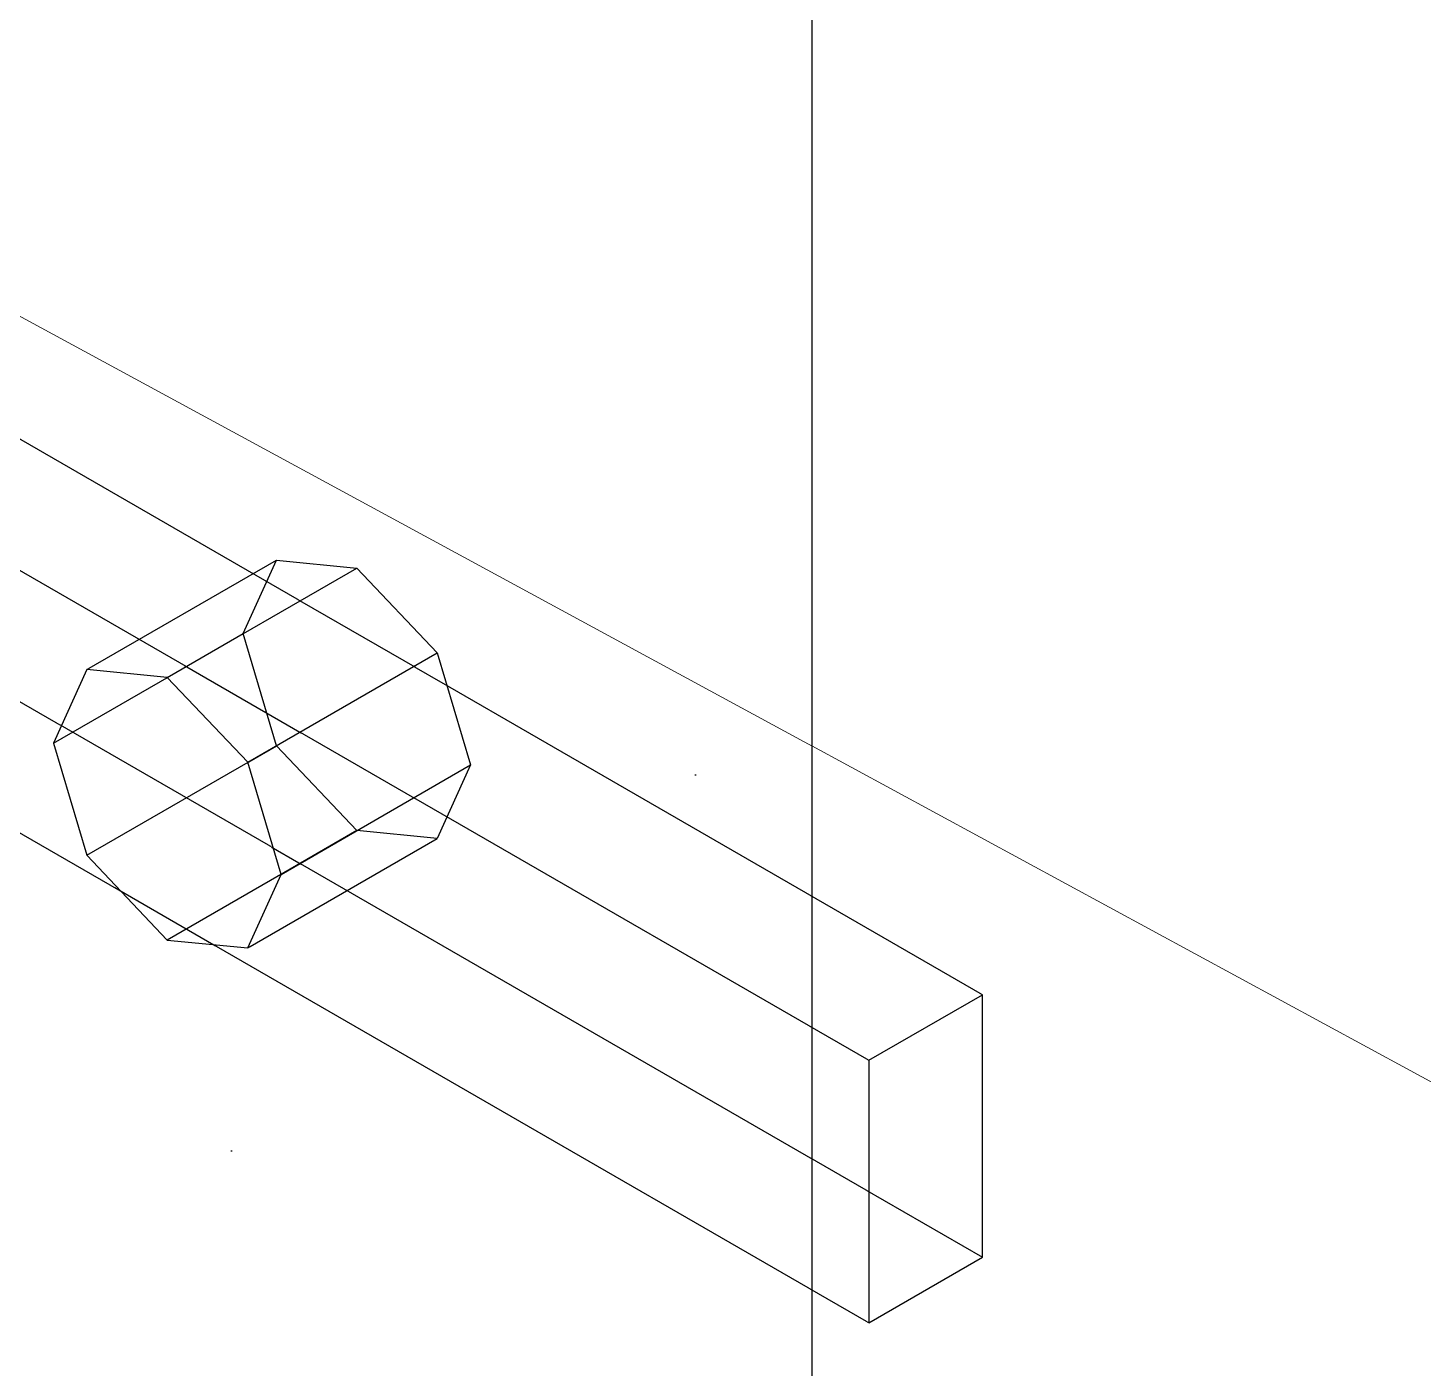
# Model space of a CAD drawing. Header units: millimetres. Extents: x 0 to 323, y 0 to 420.
# Drawn here: x 60.907 to 62.641, y 164.966 to 166.633 of the extents above; entities that cross this region are included whole.
import ezdxf

# ---------------------------------------------------------------- set-up
doc = ezdxf.new("R2010")
doc.units = ezdxf.units.MM
for name, color, linetype in [('2-AXO-ARISTAS', 7, 'Continuous'), ('2-AXO-RAYADOS', 8, 'Continuous'), ('3-TEXTOS', 7, 'Continuous')]:
    doc.layers.add(name, color=color, linetype=linetype)

msp = doc.modelspace()

# ---------------------------------------------------------------- wipeouts: each hides what was drawn before it
msp.add_wipeout([(74.139, 171.0217), (74.1392, 171.0218), (74.1393, 171.0219), (74.1395, 171.0221), (74.1396, 171.0223), (74.1397, 171.0224), (74.1398, 171.0226), (74.1398, 171.0228), (74.1399, 171.023), (74.1399, 171.0232), (74.1399, 171.0234), (74.1399, 171.0236), (74.1398, 171.0238), (74.1398, 171.024), (74.1397, 171.0242), (74.1396, 171.0244), (74.1395, 171.0245), (74.1393, 171.0247), (74.1392, 171.0248), (74.139, 171.0249), (74.1389, 171.025), (48.4473, 185.8581), (48.4473, 185.8581), (48.4472, 185.8581), (48.4472, 185.8581), (48.4472, 185.8582), (48.4471, 185.8582), (48.447, 185.8582), (48.447, 185.8582), (48.447, 185.8582), (48.4469, 185.8582), (48.4468, 185.8583), (48.4468, 185.8583), (48.4468, 185.8583), (48.4467, 185.8583), (48.4466, 185.8583), (48.4466, 185.8583), (48.4466, 185.8583), (48.4465, 185.8583), (48.4464, 185.8583), (48.4464, 185.8583), (48.4464, 185.8583), (48.4463, 185.8583), (48.4462, 185.8583), (48.4462, 185.8583), (48.4462, 185.8583), (48.4461, 185.8583), (48.4461, 185.8583), (48.446, 185.8583), (48.446, 185.8583), (48.4459, 185.8583), (48.4459, 185.8583), (48.4458, 185.8583), (48.4458, 185.8583), (48.4458, 185.8582), (48.4457, 185.8582), (48.4457, 185.8582), (48.4456, 185.8582), (48.4456, 185.8582), (48.4455, 185.8581), (48.4455, 185.8581), (48.4454, 185.8581), (48.4454, 185.8581), (48.4453, 185.8581), (36.1888, 178.7818), (36.1886, 178.7816), (36.1885, 178.7815), (36.1883, 178.7814), (36.1882, 178.7812), (36.1881, 178.7811), (36.188, 178.7809), (36.1879, 178.7807), (36.1879, 178.7805), (36.1878, 178.7803), (36.1878, 178.7801), (36.1878, 178.7799), (36.1878, 178.7797), (36.1879, 178.7795), (36.1879, 178.7793), (36.188, 178.7792), (36.1881, 178.779), (36.1882, 178.7788), (36.1883, 178.7787), (36.1885, 178.7785), (36.1886, 178.7784), (36.1888, 178.7783), (61.8804, 163.9453), (61.8804, 163.9452), (61.8805, 163.9452), (61.8805, 163.9452), (61.8805, 163.9452), (61.8806, 163.9452), (61.8807, 163.9451), (61.8807, 163.9451), (61.8807, 163.9451), (61.8808, 163.9451), (61.8809, 163.9451), (61.8809, 163.9451), (61.8809, 163.9451), (61.881, 163.945), (61.8811, 163.945), (61.8811, 163.945), (61.8811, 163.945), (61.8812, 163.945), (61.8812, 163.945), (61.8813, 163.945), (61.8813, 163.945), (61.8814, 163.945), (61.8814, 163.945), (61.8815, 163.945), (61.8815, 163.945), (61.8816, 163.945), (61.8816, 163.945), (61.8817, 163.945), (61.8817, 163.945), (61.8818, 163.945), (61.8818, 163.9451), (61.8818, 163.9451), (61.8819, 163.9451), (61.8819, 163.9451), (61.882, 163.9451), (61.882, 163.9451), (61.8821, 163.9451), (61.8821, 163.9452), (61.8822, 163.9452), (61.8822, 163.9452), (61.8822, 163.9452), (61.8823, 163.9452), (61.8824, 163.9453), (74.1389, 171.0216)])

# ---------------------------------------------------------------- next in the draw order: wipeouts: each hides what was drawn before it
msp.add_wipeout([(61.8834, 166.6688), (61.8834, 166.6688), (61.8833, 166.6689), (61.8833, 166.6689), (61.8833, 166.669), (61.8833, 166.669), (61.8833, 166.6691), (61.8833, 166.6691), (61.8833, 166.6692), (61.8833, 166.6692), (61.8833, 166.6693), (61.8832, 166.6693), (61.8832, 166.6694), (61.8832, 166.6694), (61.8832, 166.6695), (61.8832, 166.6695), (61.8832, 166.6695), (61.8831, 166.6696), (61.8831, 166.6696), (61.8831, 166.6697), (61.8831, 166.6697), (61.883, 166.6698), (61.883, 166.6698), (61.883, 166.6698), (61.8829, 166.6699), (61.8829, 166.6699), (61.8829, 166.67), (61.8828, 166.67), (61.8828, 166.67), (61.8828, 166.6701), (61.8827, 166.6701), (61.8827, 166.6701), (61.8827, 166.6702), (61.8826, 166.6702), (61.8826, 166.6703), (61.8825, 166.6703), (61.8825, 166.6703), (61.8825, 166.6703), (61.8824, 166.6704), (61.8824, 166.6704), (61.8824, 166.6704), (35.248, 182.0477), (35.2478, 182.0478), (35.2476, 182.0479), (35.2474, 182.048), (35.2473, 182.048), (35.2471, 182.048), (35.2469, 182.048), (35.2467, 182.048), (35.2465, 182.0479), (35.2463, 182.0479), (35.2461, 182.0478), (35.2459, 182.0477), (35.2458, 182.0476), (35.2456, 182.0474), (35.2455, 182.0473), (35.2454, 182.0471), (35.2452, 182.047), (35.2452, 182.0468), (35.2451, 182.0466), (35.245, 182.0464), (35.245, 182.0462), (35.245, 182.046), (35.245, 179.3244), (35.245, 179.3243), (35.245, 179.3242), (35.245, 179.3242), (35.245, 179.3242), (35.245, 179.3241), (35.245, 179.324), (35.245, 179.324), (35.245, 179.3239), (35.2451, 179.3239), (35.2451, 179.3238), (35.2451, 179.3238), (35.2451, 179.3238), (35.2451, 179.3237), (35.2451, 179.3237), (35.2452, 179.3236), (35.2452, 179.3236), (35.2452, 179.3235), (35.2452, 179.3235), (35.2452, 179.3234), (35.2453, 179.3234), (35.2453, 179.3233), (35.2453, 179.3233), (35.2453, 179.3233), (35.2454, 179.3232), (35.2454, 179.3232), (35.2454, 179.3231), (35.2455, 179.3231), (35.2455, 179.323), (35.2455, 179.323), (35.2455, 179.323), (35.2456, 179.3229), (35.2456, 179.3229), (35.2457, 179.3229), (35.2457, 179.3229), (35.2457, 179.3228), (35.2458, 179.3228), (35.2458, 179.3227), (35.2458, 179.3227), (35.2459, 179.3227), (35.246, 179.3226), (35.246, 179.3226), (35.246, 179.3226), (61.8804, 163.9453), (61.8805, 163.9452), (61.8807, 163.9451), (61.8809, 163.9451), (61.8811, 163.945), (61.8813, 163.945), (61.8815, 163.945), (61.8817, 163.945), (61.8819, 163.9451), (61.8821, 163.9451), (61.8823, 163.9452), (61.8824, 163.9453), (61.8826, 163.9454), (61.8828, 163.9456), (61.8829, 163.9457), (61.883, 163.9459), (61.8831, 163.946), (61.8832, 163.9462), (61.8833, 163.9464), (61.8833, 163.9466), (61.8833, 163.9468), (61.8834, 163.947), (61.8834, 166.6687), (61.8834, 166.6687)])

# ---------------------------------------------------------------- next in the draw order: hatches: boundary and pattern name
at = {"layer": '2-AXO-RAYADOS'}
h = msp.add_hatch(dxfattribs=at)
h.set_pattern_fill('AR-CONC', color=8, scale=0.04)
h.paths.add_polyline_path([(61.8834, 166.6688), (61.8834, 166.6688), (61.8833, 166.6689), (61.8833, 166.6689), (61.8833, 166.669), (61.8833, 166.669), (61.8833, 166.6691), (61.8833, 166.6691), (61.8833, 166.6692), (61.8833, 166.6692), (61.8833, 166.6693), (61.8832, 166.6693), (61.8832, 166.6694), (61.8832, 166.6694), (61.8832, 166.6695), (61.8832, 166.6695), (61.8832, 166.6695), (61.8831, 166.6696), (61.8831, 166.6696), (61.8831, 166.6697), (61.8831, 166.6697), (61.883, 166.6698), (61.883, 166.6698), (61.883, 166.6698), (61.8829, 166.6699), (61.8829, 166.6699), (61.8829, 166.67), (61.8828, 166.67), (61.8828, 166.67), (61.8828, 166.6701), (61.8827, 166.6701), (61.8827, 166.6701), (61.8827, 166.6702), (61.8826, 166.6702), (61.8826, 166.6703), (61.8825, 166.6703), (61.8825, 166.6703), (61.8825, 166.6703), (61.8824, 166.6704), (61.8824, 166.6704), (61.8824, 166.6704), (35.248, 182.0477), (35.2478, 182.0478), (35.2476, 182.0479), (35.2474, 182.048), (35.2473, 182.048), (35.2471, 182.048), (35.2469, 182.048), (35.2467, 182.048), (35.2465, 182.0479), (35.2463, 182.0479), (35.2461, 182.0478), (35.2459, 182.0477), (35.2458, 182.0476), (35.2456, 182.0474), (35.2455, 182.0473), (35.2454, 182.0471), (35.2452, 182.047), (35.2452, 182.0468), (35.2451, 182.0466), (35.245, 182.0464), (35.245, 182.0462), (35.245, 182.046), (35.245, 179.3244), (35.245, 179.3243), (35.245, 179.3242), (35.245, 179.3242), (35.245, 179.3242), (35.245, 179.3241), (35.245, 179.324), (35.245, 179.324), (35.245, 179.3239), (35.2451, 179.3239), (35.2451, 179.3238), (35.2451, 179.3238), (35.2451, 179.3238), (35.2451, 179.3237), (35.2451, 179.3237), (35.2452, 179.3236), (35.2452, 179.3236), (35.2452, 179.3235), (35.2452, 179.3235), (35.2452, 179.3234), (35.2453, 179.3234), (35.2453, 179.3233), (35.2453, 179.3233), (35.2453, 179.3233), (35.2454, 179.3232), (35.2454, 179.3232), (35.2454, 179.3231), (35.2455, 179.3231), (35.2455, 179.323), (35.2455, 179.323), (35.2455, 179.323), (35.2456, 179.3229), (35.2456, 179.3229), (35.2457, 179.3229), (35.2457, 179.3229), (35.2457, 179.3228), (35.2458, 179.3228), (35.2458, 179.3227), (35.2458, 179.3227), (35.2459, 179.3227), (35.246, 179.3226), (35.246, 179.3226), (35.246, 179.3226), (61.8804, 163.9453), (61.8805, 163.9452), (61.8807, 163.9451), (61.8809, 163.9451), (61.8811, 163.945), (61.8813, 163.945), (61.8815, 163.945), (61.8817, 163.945), (61.8819, 163.9451), (61.8821, 163.9451), (61.8823, 163.9452), (61.8824, 163.9453), (61.8826, 163.9454), (61.8828, 163.9456), (61.8829, 163.9457), (61.883, 163.9459), (61.8831, 163.946), (61.8832, 163.9462), (61.8833, 163.9464), (61.8833, 163.9466), (61.8833, 163.9468), (61.8834, 163.947), (61.8834, 166.6687), (61.8834, 166.6687)])

# ---------------------------------------------------------------- next in the draw order: wipeouts: each hides what was drawn before it
msp.add_wipeout([(61.9541, 165.3488), (61.9541, 165.3488), (61.9541, 165.3488), (61.9541, 165.3489), (61.954, 165.349), (61.954, 165.349), (61.954, 165.349), (61.954, 165.3491), (61.954, 165.3492), (61.954, 165.3492), (61.954, 165.3492), (61.954, 165.3493), (61.9539, 165.3494), (61.9539, 165.3494), (61.9539, 165.3494), (61.9539, 165.3495), (61.9539, 165.3495), (61.9539, 165.3496), (61.9538, 165.3496), (61.9538, 165.3497), (61.9538, 165.3497), (61.9538, 165.3497), (61.9537, 165.3497), (61.9537, 165.3498), (61.9537, 165.3499), (61.9536, 165.3499), (61.9536, 165.3499), (61.9536, 165.35), (61.9535, 165.35), (61.9535, 165.35), (61.9535, 165.35), (61.9534, 165.3501), (61.9534, 165.3502), (61.9534, 165.3502), (61.9534, 165.3502), (61.9533, 165.3502), (61.9532, 165.3503), (61.9532, 165.3503), (61.9532, 165.3503), (61.9531, 165.3503), (61.9531, 165.3504), (36.4501, 180.0745), (36.4499, 180.0746), (36.4497, 180.0747), (36.4495, 180.0748), (36.4493, 180.0748), (36.4491, 180.0748), (36.4489, 180.0748), (36.4487, 180.0748), (36.4485, 180.0747), (36.4484, 180.0747), (36.4482, 180.0746), (36.448, 180.0745), (36.4478, 180.0744), (36.4477, 180.0742), (36.4476, 180.0741), (36.4474, 180.0739), (36.4473, 180.0738), (36.4472, 180.0736), (36.4472, 180.0734), (36.4471, 180.0732), (36.4471, 180.073), (36.4471, 180.0728), (36.4471, 179.7462), (36.4471, 179.7461), (36.4471, 179.7461), (36.4471, 179.746), (36.4471, 179.746), (36.4471, 179.7459), (36.4471, 179.7459), (36.4471, 179.7459), (36.4471, 179.7458), (36.4471, 179.7458), (36.4472, 179.7457), (36.4472, 179.7457), (36.4472, 179.7456), (36.4472, 179.7456), (36.4472, 179.7455), (36.4472, 179.7455), (36.4472, 179.7455), (36.4473, 179.7454), (36.4473, 179.7453), (36.4473, 179.7453), (36.4473, 179.7453), (36.4474, 179.7452), (36.4474, 179.7452), (36.4474, 179.7451), (36.4474, 179.7451), (36.4475, 179.7451), (36.4475, 179.745), (36.4475, 179.745), (36.4475, 179.745), (36.4476, 179.7449), (36.4476, 179.7448), (36.4476, 179.7448), (36.4476, 179.7448), (36.4477, 179.7448), (36.4478, 179.7447), (36.4478, 179.7447), (36.4478, 179.7447), (36.4479, 179.7446), (36.4479, 179.7446), (36.4479, 179.7446), (36.4479, 179.7446), (36.448, 179.7445), (36.4481, 179.7445), (61.9511, 165.0203), (61.9512, 165.0202), (61.9514, 165.0202), (61.9516, 165.0201), (61.9518, 165.0201), (61.952, 165.0201), (61.9522, 165.0201), (61.9524, 165.0201), (61.9526, 165.0201), (61.9528, 165.0202), (61.953, 165.0203), (61.9532, 165.0204), (61.9533, 165.0205), (61.9535, 165.0206), (61.9536, 165.0208), (61.9537, 165.0209), (61.9538, 165.0211), (61.9539, 165.0213), (61.954, 165.0215), (61.954, 165.0217), (61.9541, 165.0219), (61.9541, 165.0221), (61.9541, 165.3487), (61.9541, 165.3487)])

# ---------------------------------------------------------------- next in the draw order: wipeouts: each hides what was drawn before it
msp.add_wipeout([(62.0947, 165.4287), (62.0948, 165.4288), (62.095, 165.4289), (62.0951, 165.4291), (62.0952, 165.4293), (62.0953, 165.4294), (62.0954, 165.4296), (62.0954, 165.4298), (62.0955, 165.43), (62.0955, 165.4302), (62.0955, 165.4304), (62.0955, 165.4306), (62.0954, 165.4308), (62.0954, 165.431), (62.0953, 165.4312), (62.0952, 165.4313), (62.0951, 165.4315), (62.095, 165.4317), (62.0948, 165.4318), (62.0947, 165.4319), (62.0945, 165.432), (36.5915, 180.1562), (36.5914, 180.1562), (36.5913, 180.1563), (36.5913, 180.1563), (36.5913, 180.1563), (36.5913, 180.1563), (36.5912, 180.1563), (36.5912, 180.1564), (36.5911, 180.1564), (36.5911, 180.1564), (36.591, 180.1564), (36.591, 180.1564), (36.591, 180.1564), (36.5909, 180.1564), (36.5908, 180.1564), (36.5908, 180.1564), (36.5908, 180.1564), (36.5907, 180.1565), (36.5906, 180.1565), (36.5906, 180.1565), (36.5906, 180.1565), (36.5905, 180.1565), (36.5904, 180.1565), (36.5904, 180.1565), (36.5904, 180.1565), (36.5903, 180.1564), (36.5902, 180.1564), (36.5902, 180.1564), (36.5902, 180.1564), (36.5901, 180.1564), (36.59, 180.1564), (36.59, 180.1564), (36.59, 180.1564), (36.5899, 180.1564), (36.5899, 180.1564), (36.5898, 180.1563), (36.5898, 180.1563), (36.5897, 180.1563), (36.5897, 180.1563), (36.5897, 180.1563), (36.5896, 180.1563), (36.5896, 180.1562), (36.5895, 180.1562), (36.4481, 180.0745), (36.4479, 180.0744), (36.4478, 180.0743), (36.4476, 180.0742), (36.4475, 180.074), (36.4474, 180.0739), (36.4473, 180.0737), (36.4472, 180.0735), (36.4471, 180.0733), (36.4471, 180.0731), (36.4471, 180.0729), (36.4471, 180.0727), (36.4471, 180.0725), (36.4471, 180.0723), (36.4472, 180.0721), (36.4473, 180.0719), (36.4474, 180.0718), (36.4475, 180.0716), (36.4476, 180.0715), (36.4478, 180.0713), (36.4479, 180.0712), (36.4481, 180.0711), (61.9511, 165.3469), (61.9511, 165.3469), (61.9512, 165.3468), (61.9512, 165.3468), (61.9512, 165.3468), (61.9513, 165.3468), (61.9514, 165.3468), (61.9514, 165.3468), (61.9514, 165.3468), (61.9515, 165.3467), (61.9516, 165.3467), (61.9516, 165.3467), (61.9516, 165.3467), (61.9517, 165.3467), (61.9518, 165.3467), (61.9518, 165.3467), (61.9518, 165.3467), (61.9519, 165.3467), (61.952, 165.3467), (61.952, 165.3467), (61.952, 165.3467), (61.9521, 165.3467), (61.9522, 165.3467), (61.9522, 165.3467), (61.9522, 165.3467), (61.9523, 165.3467), (61.9524, 165.3467), (61.9524, 165.3467), (61.9524, 165.3467), (61.9525, 165.3467), (61.9525, 165.3467), (61.9526, 165.3467), (61.9526, 165.3467), (61.9527, 165.3467), (61.9527, 165.3468), (61.9527, 165.3468), (61.9528, 165.3468), (61.9528, 165.3468), (61.9529, 165.3468), (61.9529, 165.3469), (61.953, 165.3469), (61.953, 165.3469), (61.9531, 165.3469), (62.0945, 165.4286)])

# ---------------------------------------------------------------- next in the draw order: wipeouts: each hides what was drawn before it
for points in [[(74.139, 168.3), (74.1392, 168.3001), (74.1393, 168.3003), (74.1394, 168.3004), (74.1396, 168.3006), (74.1397, 168.3007), (74.1397, 168.3009), (74.1398, 168.3011), (74.1398, 168.3013), (74.1399, 168.3015), (74.1399, 168.3017), (74.1399, 171.0233), (74.1399, 171.0233), (74.1399, 171.0233), (74.1399, 171.0234), (74.1399, 171.0235), (74.1399, 171.0235), (74.1399, 171.0235), (74.1399, 171.0236), (74.1398, 171.0237), (74.1398, 171.0237), (74.1398, 171.0237), (74.1398, 171.0238), (74.1398, 171.0239), (74.1398, 171.0239), (74.1398, 171.0239), (74.1398, 171.024), (74.1397, 171.0241), (74.1397, 171.0241), (74.1397, 171.0241), (74.1397, 171.0242), (74.1396, 171.0242), (74.1396, 171.0243), (74.1396, 171.0243), (74.1396, 171.0243), (74.1395, 171.0244), (74.1395, 171.0244), (74.1395, 171.0244), (74.1395, 171.0245), (74.1394, 171.0246), (74.1394, 171.0246), (74.1394, 171.0246), (74.1394, 171.0247), (74.1393, 171.0247), (74.1393, 171.0247), (74.1393, 171.0247), (74.1392, 171.0248), (74.1392, 171.0248), (74.1391, 171.0249), (74.1391, 171.0249), (74.1391, 171.0249), (74.139, 171.025), (74.139, 171.025), (74.139, 171.025), (74.1389, 171.025), (74.1388, 171.0251), (74.1388, 171.0251), (74.1388, 171.0251), (74.1387, 171.0251), (74.1387, 171.0252), (74.1386, 171.0252), (74.1386, 171.0252), (74.1385, 171.0252), (74.1385, 171.0252), (74.1384, 171.0252), (74.1384, 171.0252), (74.1384, 171.0252), (74.1383, 171.0253), (74.1383, 171.0253), (74.1382, 171.0253), (74.1382, 171.0253), (74.1381, 171.0253), (74.1381, 171.0253), (74.138, 171.0253), (74.138, 171.0253), (74.1379, 171.0253), (74.1379, 171.0253), (74.1378, 171.0253), (74.1378, 171.0253), (74.1377, 171.0253), (74.1377, 171.0253), (74.1376, 171.0253), (74.1376, 171.0253), (74.1375, 171.0253), (74.1375, 171.0253), (74.1374, 171.0253), (74.1374, 171.0252), (74.1373, 171.0252), (74.1373, 171.0252), (74.1372, 171.0252), (74.1372, 171.0252), (74.1371, 171.0252), (74.1371, 171.0251), (74.1371, 171.0251), (74.137, 171.0251), (74.137, 171.0251), (74.1369, 171.0251), (74.1369, 171.025), (61.8804, 163.9487), (61.8802, 163.9486), (61.88, 163.9485), (61.8799, 163.9484), (61.8798, 163.9482), (61.8797, 163.9481), (61.8796, 163.9479), (61.8795, 163.9477), (61.8794, 163.9476), (61.8794, 163.9474), (61.8794, 163.9472), (61.8794, 163.947), (61.8794, 161.2253), (61.8794, 161.2253), (61.8794, 161.2253), (61.8794, 161.2253), (61.8794, 161.2252), (61.8794, 161.2252), (61.8794, 161.2251), (61.8794, 161.2251), (61.8794, 161.225), (61.8794, 161.225), (61.8794, 161.225), (61.8794, 161.2249), (61.8794, 161.2248), (61.8794, 161.2248), (61.8794, 161.2248), (61.8795, 161.2247), (61.8795, 161.2246), (61.8795, 161.2246), (61.8795, 161.2246), (61.8796, 161.2245), (61.8796, 161.2244), (61.8796, 161.2244), (61.8796, 161.2244), (61.8796, 161.2243), (61.8797, 161.2242), (61.8797, 161.2242), (61.8797, 161.2242), (61.8798, 161.2242), (61.8798, 161.2241), (61.8798, 161.2241), (61.8798, 161.2241), (61.8799, 161.224), (61.8799, 161.2239), (61.88, 161.2239), (61.88, 161.2239), (61.88, 161.2239), (61.8801, 161.2238), (61.8801, 161.2238), (61.8801, 161.2238), (61.8802, 161.2237), (61.8802, 161.2237), (61.8803, 161.2237), (61.8803, 161.2237), (61.8803, 161.2236), (61.8804, 161.2236), (61.8804, 161.2236), (61.8804, 161.2236), (61.8805, 161.2235), (61.8806, 161.2235), (61.8806, 161.2235), (61.8806, 161.2235), (61.8807, 161.2235), (61.8808, 161.2234), (61.8808, 161.2234), (61.8808, 161.2234), (61.8809, 161.2234), (61.881, 161.2234), (61.881, 161.2234), (61.881, 161.2234), (61.8811, 161.2234), (61.8811, 161.2234), (61.8812, 161.2234), (61.8812, 161.2234), (61.8813, 161.2234), (61.8813, 161.2233), (61.8814, 161.2233), (61.8814, 161.2233), (61.8815, 161.2234), (61.8815, 161.2234), (61.8816, 161.2234), (61.8816, 161.2234), (61.8817, 161.2234), (61.8817, 161.2234), (61.8818, 161.2234), (61.8818, 161.2234), (61.8819, 161.2234), (61.8819, 161.2234), (61.882, 161.2234), (61.882, 161.2235), (61.882, 161.2235), (61.8821, 161.2235), (61.8821, 161.2235), (61.8822, 161.2235), (61.8822, 161.2236), (61.8823, 161.2236), (61.8823, 161.2236), (61.8824, 161.2236), (74.1389, 168.2999)], [(61.0813, 165.8264), (61.0813, 165.8265), (61.0813, 165.8265), (61.0812, 165.8265), (61.0812, 165.8265), (61.0811, 165.8266), (61.0811, 165.8266), (61.0811, 165.8266), (61.081, 165.8266), (61.081, 165.8267), (61.0809, 165.8267), (61.0809, 165.8267), (61.0808, 165.8267), (61.0808, 165.8268), (61.0808, 165.8268), (61.0807, 165.8268), (61.0807, 165.8268), (61.0806, 165.8268), (61.0806, 165.8269), (61.0806, 165.8269), (61.0805, 165.8269), (61.0804, 165.8269), (61.0804, 165.8269), (61.0804, 165.8269), (61.0803, 165.8269), (61.0802, 165.8269), (61.0802, 165.8269), (61.0802, 165.8269), (60.9802, 165.8368), (60.9801, 165.8368), (60.9801, 165.8368), (60.98, 165.8368), (60.98, 165.8368), (60.9799, 165.8368), (60.9799, 165.8368), (60.9798, 165.8368), (60.9798, 165.8368), (60.9797, 165.8368), (60.9797, 165.8368), (60.9796, 165.8368), (60.9796, 165.8368), (60.9795, 165.8368), (60.9795, 165.8368), (60.9794, 165.8368), (60.9794, 165.8368), (60.9793, 165.8367), (60.9793, 165.8367), (60.9792, 165.8367), (60.9792, 165.8367), (60.9791, 165.8367), (60.9791, 165.8366), (60.9791, 165.8366), (60.979, 165.8366), (60.979, 165.8366), (60.9789, 165.8365), (60.9789, 165.8365), (60.9788, 165.8365), (60.9788, 165.8365), (60.9788, 165.8364), (60.9787, 165.8364), (60.9787, 165.8364), (60.9786, 165.8363), (60.9786, 165.8363), (60.9786, 165.8363), (60.9785, 165.8362), (60.9785, 165.8362), (60.9785, 165.8362), (60.9784, 165.8361), (60.9784, 165.8361), (60.9784, 165.836), (60.9783, 165.836), (60.9783, 165.836), (60.9783, 165.8359), (60.9783, 165.8359), (60.9782, 165.8358), (60.9782, 165.8358), (60.9782, 165.8358), (60.9782, 165.8357), (60.9781, 165.8357), (60.9367, 165.7441), (60.9367, 165.7441), (60.9367, 165.7441), (60.9367, 165.744), (60.9367, 165.7439), (60.9367, 165.7439), (60.9366, 165.7439), (60.9366, 165.7438), (60.9366, 165.7437), (60.9366, 165.7437), (60.9366, 165.7437), (60.9366, 165.7436), (60.9366, 165.7436), (60.9366, 165.7435), (60.9366, 165.7435), (60.9366, 165.7434), (60.9366, 165.7434), (60.9366, 165.7433), (60.9366, 165.7433), (60.9366, 165.7432), (60.9366, 165.7432), (60.9366, 165.7431), (60.9366, 165.7431), (60.9366, 165.743), (60.9366, 165.743), (60.9366, 165.7429), (60.9366, 165.7429), (60.9366, 165.7429), (60.9366, 165.7428), (60.9366, 165.7428), (60.9366, 165.7427), (60.9781, 165.6034), (60.9781, 165.6033), (60.9781, 165.6032), (60.9781, 165.6032), (60.9781, 165.6032), (60.9781, 165.6031), (60.9782, 165.603), (60.9782, 165.603), (60.9782, 165.603), (60.9782, 165.6029), (60.9783, 165.6029), (60.9783, 165.6028), (60.9783, 165.6028), (60.9783, 165.6028), (60.9784, 165.6027), (60.9784, 165.6027), (60.9784, 165.6027), (60.9785, 165.6026), (60.9785, 165.6025), (61.0785, 165.497), (61.0785, 165.497), (61.0786, 165.4969), (61.0786, 165.4969), (61.0787, 165.4968), (61.0787, 165.4968), (61.0787, 165.4968), (61.0788, 165.4968), (61.0788, 165.4967), (61.0788, 165.4967), (61.0789, 165.4967), (61.0789, 165.4966), (61.079, 165.4966), (61.079, 165.4966), (61.079, 165.4966), (61.0791, 165.4966), (61.0792, 165.4965), (61.0792, 165.4965), (61.0792, 165.4965), (61.0793, 165.4965), (61.0793, 165.4964), (61.0794, 165.4964), (61.0794, 165.4964), (61.0795, 165.4964), (61.0795, 165.4964), (61.0796, 165.4964), (61.0796, 165.4964), (61.0797, 165.4964), (61.0797, 165.4964), (61.0798, 165.4964), (61.0798, 165.4964), (61.1798, 165.4865), (61.1798, 165.4865), (61.1799, 165.4865), (61.1799, 165.4865), (61.18, 165.4865), (61.18, 165.4865), (61.1801, 165.4865), (61.1801, 165.4865), (61.1802, 165.4865), (61.1802, 165.4865), (61.1803, 165.4865), (61.1803, 165.4865), (61.1804, 165.4865), (61.1804, 165.4865), (61.1805, 165.4865), (61.1805, 165.4865), (61.1806, 165.4865), (61.1806, 165.4866), (61.1807, 165.4866), (61.1807, 165.4866), (61.1808, 165.4866), (61.1808, 165.4866), (61.1808, 165.4867), (61.1809, 165.4867), (61.1809, 165.4867), (61.181, 165.4867), (61.181, 165.4867), (61.1811, 165.4868), (61.1811, 165.4868), (61.1811, 165.4868), (61.1812, 165.4869), (61.1812, 165.4869), (61.1813, 165.4869), (61.1813, 165.487), (61.1813, 165.487), (61.1814, 165.487), (61.1814, 165.4871), (61.1814, 165.4871), (61.1815, 165.4871), (61.1815, 165.4872), (61.1815, 165.4872), (61.1816, 165.4872), (61.1816, 165.4873), (61.1816, 165.4873), (61.1817, 165.4874), (61.1817, 165.4874), (61.1817, 165.4875), (61.1817, 165.4875), (61.1818, 165.4875), (61.1818, 165.4876), (61.1818, 165.4876), (61.2232, 165.5792), (61.2232, 165.5792), (61.2232, 165.5792), (61.2233, 165.5793), (61.2233, 165.5794), (61.2233, 165.5794), (61.2233, 165.5794), (61.2233, 165.5795), (61.2233, 165.5795), (61.2233, 165.5796), (61.2233, 165.5796), (61.2234, 165.5797), (61.2234, 165.5797), (61.2234, 165.5798), (61.2234, 165.5798), (61.2234, 165.5799), (61.2234, 165.5799), (61.2234, 165.58), (61.2234, 165.58), (61.2234, 165.5801), (61.2234, 165.5801), (61.2234, 165.5802), (61.2234, 165.5802), (61.2234, 165.5802), (61.2234, 165.5803), (61.2234, 165.5803), (61.2234, 165.5804), (61.2233, 165.5804), (61.2233, 165.5805), (61.2233, 165.5805), (61.2233, 165.5806), (61.1819, 165.7199), (61.1819, 165.72), (61.1818, 165.7201), (61.1818, 165.7201), (61.1818, 165.7201), (61.1818, 165.7202), (61.1818, 165.7203), (61.1818, 165.7203), (61.1817, 165.7203), (61.1817, 165.7204), (61.1817, 165.7204), (61.1817, 165.7205), (61.1816, 165.7205), (61.1816, 165.7205), (61.1816, 165.7206), (61.1815, 165.7206), (61.1815, 165.7206), (61.1815, 165.7207), (61.1814, 165.7207), (61.0814, 165.8263), (61.0814, 165.8263), (61.0814, 165.8264)]]:
    msp.add_wipeout(points)

# ---------------------------------------------------------------- next in the draw order: linework, layer by layer
at = {"layer": '2-AXO-ARISTAS', "lineweight": 25}
for p, q in [((60.98, 165.8348), (60.9385, 165.7433)), ((60.9385, 165.7433), (60.98, 165.6039)), ((60.98, 165.6039), (61.08, 165.4983)), ((61.08, 165.4983), (61.18, 165.4885))]:
    msp.add_line(p, q, dxfattribs=at)

# ---------------------------------------------------------------- next in the draw order: wipeouts: each hides what was drawn before it
for points in [[(74.139, 171.0217), (74.1392, 171.0218), (74.1393, 171.0219), (74.1394, 171.0221), (74.1396, 171.0222), (74.1397, 171.0224), (74.1397, 171.0226), (74.1398, 171.0227), (74.1398, 171.0229), (74.1399, 171.0231), (74.1399, 171.0233), (74.1399, 173.745), (74.1399, 173.745), (74.1399, 173.745), (74.1399, 173.745), (74.1399, 173.7452), (74.1399, 173.7452), (74.1399, 173.7452), (74.1399, 173.7452), (74.1398, 173.7454), (74.1398, 173.7454), (74.1398, 173.7454), (74.1398, 173.7454), (74.1398, 173.7455), (74.1398, 173.7455), (74.1398, 173.7456), (74.1398, 173.7456), (74.1397, 173.7457), (74.1397, 173.7457), (74.1397, 173.7457), (74.1397, 173.7458), (74.1396, 173.7459), (74.1396, 173.7459), (74.1396, 173.7459), (74.1396, 173.746), (74.1395, 173.7461), (74.1395, 173.7461), (74.1395, 173.7461), (74.1395, 173.7462), (74.1394, 173.7462), (74.1394, 173.7462), (74.1394, 173.7462), (74.1394, 173.7463), (74.1393, 173.7464), (74.1393, 173.7464), (74.1393, 173.7464), (74.1392, 173.7464), (74.1392, 173.7465), (74.1391, 173.7465), (74.1391, 173.7465), (74.1391, 173.7466), (74.139, 173.7466), (74.139, 173.7466), (74.139, 173.7466), (74.1389, 173.7467), (74.1388, 173.7467), (74.1388, 173.7467), (74.1388, 173.7467), (74.1387, 173.7468), (74.1387, 173.7468), (74.1386, 173.7468), (74.1386, 173.7468), (74.1385, 173.7468), (74.1385, 173.7469), (74.1384, 173.7469), (74.1384, 173.7469), (74.1384, 173.7469), (74.1383, 173.7469), (74.1383, 173.7469), (74.1382, 173.7469), (74.1382, 173.7469), (74.1381, 173.747), (74.1381, 173.747), (74.138, 173.747), (74.138, 173.747), (74.1379, 173.747), (74.1379, 173.747), (74.1378, 173.747), (74.1378, 173.747), (74.1377, 173.747), (74.1377, 173.747), (74.1376, 173.7469), (74.1376, 173.7469), (74.1375, 173.7469), (74.1375, 173.7469), (74.1374, 173.7469), (74.1374, 173.7469), (74.1373, 173.7469), (74.1373, 173.7469), (74.1372, 173.7469), (74.1372, 173.7468), (74.1371, 173.7468), (74.1371, 173.7468), (74.1371, 173.7468), (74.137, 173.7468), (74.137, 173.7467), (74.1369, 173.7467), (74.1369, 173.7467), (61.8804, 166.6704), (61.8802, 166.6703), (61.88, 166.6702), (61.8799, 166.67), (61.8798, 166.6699), (61.8797, 166.6697), (61.8796, 166.6696), (61.8795, 166.6694), (61.8794, 166.6692), (61.8794, 166.669), (61.8794, 166.6688), (61.8794, 166.6687), (61.8794, 163.947), (61.8794, 163.947), (61.8794, 163.947), (61.8794, 163.947), (61.8794, 163.9468), (61.8794, 163.9468), (61.8794, 163.9468), (61.8794, 163.9467), (61.8794, 163.9466), (61.8794, 163.9466), (61.8794, 163.9466), (61.8794, 163.9465), (61.8794, 163.9464), (61.8794, 163.9464), (61.8794, 163.9464), (61.8795, 163.9463), (61.8795, 163.9462), (61.8795, 163.9462), (61.8795, 163.9462), (61.8796, 163.9462), (61.8796, 163.9461), (61.8796, 163.9461), (61.8796, 163.946), (61.8796, 163.946), (61.8797, 163.9459), (61.8797, 163.9459), (61.8797, 163.9459), (61.8798, 163.9458), (61.8798, 163.9457), (61.8798, 163.9457), (61.8798, 163.9457), (61.8799, 163.9457), (61.8799, 163.9456), (61.88, 163.9456), (61.88, 163.9456), (61.88, 163.9455), (61.8801, 163.9455), (61.8801, 163.9455), (61.8801, 163.9454), (61.8802, 163.9454), (61.8802, 163.9453), (61.8803, 163.9453), (61.8803, 163.9453), (61.8803, 163.9453), (61.8804, 163.9452), (61.8804, 163.9452), (61.8804, 163.9452), (61.8805, 163.9452), (61.8806, 163.9452), (61.8806, 163.9452), (61.8806, 163.9451), (61.8807, 163.9451), (61.8808, 163.9451), (61.8808, 163.9451), (61.8808, 163.9451), (61.8809, 163.9451), (61.881, 163.945), (61.881, 163.945), (61.881, 163.945), (61.8811, 163.945), (61.8811, 163.945), (61.8812, 163.945), (61.8812, 163.945), (61.8813, 163.945), (61.8813, 163.945), (61.8814, 163.945), (61.8814, 163.945), (61.8815, 163.945), (61.8815, 163.945), (61.8816, 163.945), (61.8816, 163.945), (61.8817, 163.945), (61.8817, 163.945), (61.8818, 163.945), (61.8818, 163.9451), (61.8819, 163.9451), (61.8819, 163.9451), (61.882, 163.9451), (61.882, 163.9451), (61.882, 163.9451), (61.8821, 163.9451), (61.8821, 163.9452), (61.8822, 163.9452), (61.8822, 163.9452), (61.8823, 163.9452), (61.8823, 163.9453), (61.8824, 163.9453), (74.1389, 171.0216)], [(61.4582, 165.7144), (61.4582, 165.7144), (61.4583, 165.7145), (61.4583, 165.7145), (61.4583, 165.7145), (61.4584, 165.7145), (61.4584, 165.7146), (61.4585, 165.7146), (61.4585, 165.7147), (61.4585, 165.7147), (61.4585, 165.7147), (61.4586, 165.7148), (61.4586, 165.7148), (61.4587, 165.7148), (61.4587, 165.7149), (61.4587, 165.7149), (61.4587, 165.715), (61.4588, 165.715), (61.4588, 165.715), (61.4588, 165.7151), (61.4589, 165.7151), (61.4589, 165.7152), (61.4589, 165.7152), (61.4589, 165.7152), (61.4589, 165.7153), (61.4589, 165.7153), (61.459, 165.7154), (61.459, 165.7154), (61.459, 165.7155), (61.459, 165.7155), (61.459, 165.7155), (61.459, 165.7156), (61.4591, 165.7157), (61.4591, 165.7157), (61.4591, 165.7157), (61.4591, 165.7158), (61.4591, 165.7159), (61.4591, 165.7159), (61.4591, 165.7159), (61.4591, 165.716), (61.4591, 165.7161), (61.4591, 165.7161), (61.4591, 165.7161), (61.4591, 165.7162), (61.4591, 165.7163), (61.4591, 165.7163), (61.4591, 165.7163), (61.4591, 165.7164), (61.4591, 165.7165), (61.4591, 165.7165), (61.4591, 165.7165), (61.459, 165.7166), (61.459, 165.7166), (61.4176, 165.856), (61.4175, 165.8562), (61.4174, 165.8564), (61.4173, 165.8566), (61.4172, 165.8567), (61.4171, 165.8569), (61.4169, 165.857), (61.4168, 165.8571), (61.4166, 165.8572), (61.4164, 165.8573), (61.4162, 165.8574), (61.416, 165.8574), (61.4158, 165.8574), (61.4156, 165.8575), (61.4154, 165.8574), (61.4152, 165.8574), (61.415, 165.8573), (61.4149, 165.8573), (61.4147, 165.8572), (61.179, 165.7211), (61.1789, 165.7211), (61.1789, 165.721), (61.1788, 165.721), (61.1788, 165.721), (61.1788, 165.721), (61.1787, 165.7209), (61.1787, 165.7209), (61.1787, 165.7209), (61.1786, 165.7208), (61.1786, 165.7208), (61.1785, 165.7208), (61.1785, 165.7207), (61.1785, 165.7207), (61.1784, 165.7207), (61.1784, 165.7206), (61.1784, 165.7206), (61.1784, 165.7205), (61.1783, 165.7205), (61.1783, 165.7205), (61.1783, 165.7204), (61.1782, 165.7204), (61.1782, 165.7203), (61.1782, 165.7203), (61.1782, 165.7203), (61.1782, 165.7202), (61.1781, 165.7201), (61.1781, 165.7201), (61.1781, 165.7201), (61.1781, 165.72), (61.1781, 165.72), (61.1781, 165.7199), (61.178, 165.7199), (61.178, 165.7198), (61.178, 165.7198), (61.178, 165.7197), (61.178, 165.7197), (61.178, 165.7196), (61.178, 165.7196), (61.178, 165.7196), (61.178, 165.7195), (61.178, 165.7195), (61.178, 165.7194), (61.178, 165.7194), (61.178, 165.7193), (61.178, 165.7193), (61.178, 165.7192), (61.178, 165.7192), (61.178, 165.7191), (61.178, 165.7191), (61.178, 165.719), (61.178, 165.719), (61.178, 165.719), (61.178, 165.7189), (61.1781, 165.7188), (61.2195, 165.5794), (61.2195, 165.5792), (61.2196, 165.5791), (61.2197, 165.5789), (61.2199, 165.5787), (61.22, 165.5786), (61.2201, 165.5784), (61.2203, 165.5783), (61.2205, 165.5782), (61.2207, 165.5781), (61.2208, 165.5781), (61.221, 165.578), (61.2212, 165.578), (61.2214, 165.578), (61.2216, 165.578), (61.2218, 165.578), (61.222, 165.5781), (61.2222, 165.5782), (61.2224, 165.5783), (61.4581, 165.7143), (61.4581, 165.7144)]]:
    msp.add_wipeout(points)

# ---------------------------------------------------------------- next in the draw order: linework, layer by layer
for p, q in [((61.8814, 166.6687), (61.8814, 163.947)), ((61.3157, 165.6344), (61.08, 165.4983)), ((61.4157, 165.6245), (61.3157, 165.6344)), ((61.18, 165.4885), (61.4157, 165.6245)), ((61.18, 165.4885), (61.2214, 165.58))]:
    msp.add_line(p, q, dxfattribs=at)

# ---------------------------------------------------------------- next in the draw order: wipeouts: each hides what was drawn before it
for points in [[(61.4168, 165.8538), (61.4168, 165.8538), (61.4168, 165.8538), (61.4169, 165.8539), (61.4169, 165.8539), (61.417, 165.8539), (61.417, 165.8539), (61.417, 165.854), (61.4171, 165.854), (61.4171, 165.854), (61.4171, 165.8541), (61.4172, 165.8541), (61.4172, 165.8542), (61.4172, 165.8542), (61.4173, 165.8542), (61.4173, 165.8543), (61.4173, 165.8543), (61.4173, 165.8544), (61.4174, 165.8544), (61.4174, 165.8544), (61.4174, 165.8545), (61.4174, 165.8545), (61.4175, 165.8546), (61.4175, 165.8546), (61.4175, 165.8547), (61.4175, 165.8547), (61.4175, 165.8547), (61.4176, 165.8548), (61.4176, 165.8548), (61.4176, 165.8549), (61.4176, 165.8549), (61.4176, 165.855), (61.4176, 165.855), (61.4176, 165.8551), (61.4176, 165.8551), (61.4177, 165.8552), (61.4177, 165.8552), (61.4177, 165.8553), (61.4177, 165.8553), (61.4177, 165.8554), (61.4177, 165.8554), (61.4177, 165.8554), (61.4177, 165.8555), (61.4177, 165.8555), (61.4177, 165.8556), (61.4177, 165.8556), (61.4177, 165.8557), (61.4177, 165.8557), (61.4176, 165.8558), (61.4176, 165.8558), (61.4176, 165.8559), (61.4176, 165.8559), (61.4176, 165.856), (61.4176, 165.856), (61.4176, 165.8561), (61.4176, 165.8561), (61.4175, 165.8562), (61.4175, 165.8562), (61.4175, 165.8562), (61.4175, 165.8563), (61.4175, 165.8564), (61.4174, 165.8564), (61.4174, 165.8564), (61.4174, 165.8565), (61.4174, 165.8565), (61.4173, 165.8565), (61.4173, 165.8566), (61.4173, 165.8566), (61.4173, 165.8567), (61.4172, 165.8567), (61.4172, 165.8567), (61.4172, 165.8568), (61.4171, 165.8568), (61.3171, 165.9624), (61.317, 165.9625), (61.3168, 165.9627), (61.3167, 165.9628), (61.3165, 165.9628), (61.3163, 165.9629), (61.3161, 165.963), (61.316, 165.963), (61.3158, 165.963), (61.3156, 165.963), (61.3154, 165.963), (61.3152, 165.963), (61.315, 165.9629), (61.3148, 165.9628), (61.3147, 165.9628), (61.079, 165.8267), (61.0789, 165.8266), (61.0789, 165.8266), (61.0788, 165.8266), (61.0788, 165.8266), (61.0788, 165.8265), (61.0787, 165.8265), (61.0787, 165.8265), (61.0787, 165.8265), (61.0786, 165.8264), (61.0786, 165.8264), (61.0785, 165.8263), (61.0785, 165.8263), (61.0785, 165.8263), (61.0784, 165.8262), (61.0784, 165.8262), (61.0784, 165.8262), (61.0784, 165.8261), (61.0783, 165.8261), (61.0783, 165.826), (61.0783, 165.826), (61.0783, 165.826), (61.0782, 165.8259), (61.0782, 165.8259), (61.0782, 165.8258), (61.0782, 165.8258), (61.0781, 165.8257), (61.0781, 165.8257), (61.0781, 165.8257), (61.0781, 165.8256), (61.0781, 165.8256), (61.0781, 165.8255), (61.078, 165.8255), (61.078, 165.8254), (61.078, 165.8254), (61.078, 165.8253), (61.078, 165.8253), (61.078, 165.8252), (61.078, 165.8252), (61.078, 165.8251), (61.078, 165.8251), (61.078, 165.825), (61.078, 165.825), (61.078, 165.8249), (61.078, 165.8249), (61.078, 165.8249), (61.078, 165.8248), (61.078, 165.8248), (61.078, 165.8247), (61.078, 165.8247), (61.078, 165.8246), (61.078, 165.8246), (61.078, 165.8245), (61.078, 165.8245), (61.078, 165.8244), (61.0781, 165.8244), (61.0781, 165.8243), (61.0781, 165.8243), (61.0781, 165.8242), (61.0781, 165.8242), (61.0781, 165.8242), (61.0782, 165.8241), (61.0782, 165.824), (61.0782, 165.824), (61.0782, 165.824), (61.0782, 165.8239), (61.0783, 165.8239), (61.0783, 165.8239), (61.0783, 165.8238), (61.0784, 165.8238), (61.0784, 165.8237), (61.0784, 165.8237), (61.0784, 165.8237), (61.0785, 165.8236), (61.0785, 165.8236), (61.1785, 165.718), (61.1787, 165.7179), (61.1788, 165.7177), (61.179, 165.7176), (61.1791, 165.7176), (61.1793, 165.7175), (61.1795, 165.7174), (61.1797, 165.7174), (61.1799, 165.7174), (61.1801, 165.7174), (61.1803, 165.7174), (61.1804, 165.7174), (61.1806, 165.7175), (61.1808, 165.7175), (61.181, 165.7176), (61.4167, 165.8537), (61.4167, 165.8537)], [(62.0947, 165.1021), (62.0948, 165.1022), (62.0949, 165.1023), (62.0951, 165.1025), (62.0952, 165.1026), (62.0953, 165.1028), (62.0953, 165.103), (62.0954, 165.1031), (62.0955, 165.1033), (62.0955, 165.1035), (62.0955, 165.1037), (62.0955, 165.4303), (62.0955, 165.4304), (62.0955, 165.4304), (62.0955, 165.4305), (62.0955, 165.4305), (62.0955, 165.4306), (62.0955, 165.4306), (62.0955, 165.4306), (62.0955, 165.4307), (62.0954, 165.4307), (62.0954, 165.4308), (62.0954, 165.4308), (62.0954, 165.4309), (62.0954, 165.4309), (62.0954, 165.431), (62.0954, 165.431), (62.0953, 165.4311), (62.0953, 165.4311), (62.0953, 165.4312), (62.0953, 165.4312), (62.0953, 165.4312), (62.0952, 165.4313), (62.0952, 165.4313), (62.0952, 165.4314), (62.0952, 165.4314), (62.0951, 165.4314), (62.0951, 165.4315), (62.0951, 165.4315), (62.095, 165.4316), (62.095, 165.4316), (62.095, 165.4316), (62.0949, 165.4317), (62.0949, 165.4317), (62.0949, 165.4317), (62.0948, 165.4318), (62.0948, 165.4318), (62.0948, 165.4318), (62.0947, 165.4319), (62.0947, 165.4319), (62.0947, 165.4319), (62.0946, 165.432), (62.0946, 165.432), (62.0945, 165.432), (62.0945, 165.432), (62.0945, 165.4321), (62.0944, 165.4321), (62.0944, 165.4321), (62.0943, 165.4321), (62.0943, 165.4321), (62.0942, 165.4322), (62.0942, 165.4322), (62.0941, 165.4322), (62.0941, 165.4322), (62.094, 165.4322), (62.094, 165.4322), (62.094, 165.4323), (62.0939, 165.4323), (62.0939, 165.4323), (62.0938, 165.4323), (62.0938, 165.4323), (62.0937, 165.4323), (62.0937, 165.4323), (62.0936, 165.4323), (62.0936, 165.4323), (62.0935, 165.4323), (62.0935, 165.4323), (62.0934, 165.4323), (62.0934, 165.4323), (62.0933, 165.4323), (62.0933, 165.4323), (62.0932, 165.4323), (62.0932, 165.4323), (62.0931, 165.4323), (62.0931, 165.4323), (62.093, 165.4323), (62.093, 165.4322), (62.093, 165.4322), (62.0929, 165.4322), (62.0928, 165.4322), (62.0928, 165.4322), (62.0928, 165.4322), (62.0927, 165.4321), (62.0927, 165.4321), (62.0926, 165.4321), (62.0926, 165.4321), (62.0925, 165.4321), (62.0925, 165.432), (61.9511, 165.3504), (61.9509, 165.3503), (61.9508, 165.3502), (61.9506, 165.35), (61.9505, 165.3499), (61.9504, 165.3497), (61.9503, 165.3496), (61.9502, 165.3494), (61.9502, 165.3492), (61.9501, 165.349), (61.9501, 165.3488), (61.9501, 165.3487), (61.9501, 165.0221), (61.9501, 165.022), (61.9501, 165.0219), (61.9501, 165.0219), (61.9501, 165.0219), (61.9501, 165.0218), (61.9501, 165.0218), (61.9501, 165.0217), (61.9501, 165.0217), (61.9501, 165.0216), (61.9501, 165.0216), (61.9501, 165.0215), (61.9502, 165.0215), (61.9502, 165.0214), (61.9502, 165.0214), (61.9502, 165.0213), (61.9502, 165.0213), (61.9502, 165.0213), (61.9503, 165.0212), (61.9503, 165.0212), (61.9503, 165.0211), (61.9503, 165.0211), (61.9504, 165.021), (61.9504, 165.021), (61.9504, 165.021), (61.9504, 165.0209), (61.9505, 165.0209), (61.9505, 165.0208), (61.9505, 165.0208), (61.9505, 165.0208), (61.9506, 165.0207), (61.9506, 165.0207), (61.9506, 165.0207), (61.9507, 165.0206), (61.9507, 165.0206), (61.9508, 165.0206), (61.9508, 165.0205), (61.9508, 165.0205), (61.9509, 165.0205), (61.9509, 165.0204), (61.9509, 165.0204), (61.951, 165.0204), (61.951, 165.0203), (61.9511, 165.0203), (61.9511, 165.0203), (61.9512, 165.0203), (61.9512, 165.0203), (61.9512, 165.0202), (61.9513, 165.0202), (61.9513, 165.0202), (61.9514, 165.0202), (61.9514, 165.0202), (61.9515, 165.0202), (61.9515, 165.0201), (61.9516, 165.0201), (61.9516, 165.0201), (61.9516, 165.0201), (61.9517, 165.0201), (61.9518, 165.0201), (61.9518, 165.0201), (61.9518, 165.0201), (61.9519, 165.0201), (61.952, 165.0201), (61.952, 165.0201), (61.952, 165.0201), (61.9521, 165.0201), (61.9521, 165.0201), (61.9522, 165.0201), (61.9522, 165.0201), (61.9523, 165.0201), (61.9523, 165.0201), (61.9524, 165.0201), (61.9524, 165.0201), (61.9525, 165.0201), (61.9525, 165.0201), (61.9526, 165.0201), (61.9526, 165.0201), (61.9527, 165.0201), (61.9527, 165.0202), (61.9528, 165.0202), (61.9528, 165.0202), (61.9528, 165.0202), (61.9529, 165.0202), (61.9529, 165.0203), (61.953, 165.0203), (61.953, 165.0203), (61.9531, 165.0203), (62.0945, 165.102)]]:
    msp.add_wipeout(points)

# ---------------------------------------------------------------- next in the draw order: linework, layer by layer
for p, q in [((62.0935, 165.4303), (36.5905, 180.1545)), ((36.4491, 180.0728), (61.9521, 165.3487)), ((36.5905, 179.8279), (62.0935, 165.1037)), ((61.9521, 165.0221), (36.4491, 179.7462)), ((60.98, 165.8348), (61.2157, 165.9709)), ((61.1743, 165.8794), (61.2157, 165.9709)), ((61.2157, 165.9709), (61.3157, 165.961)), ((61.08, 165.8249), (61.3157, 165.961)), ((61.3157, 165.961), (61.4157, 165.8555)), ((60.9385, 165.7433), (61.1743, 165.8794)), ((61.2157, 165.74), (61.1743, 165.8794)), ((61.18, 165.7194), (61.4157, 165.8555)), ((61.4157, 165.8555), (61.4571, 165.7161)), ((61.08, 165.8249), (60.98, 165.8348)), ((61.18, 165.7194), (61.08, 165.8249)), ((60.98, 165.6039), (61.2157, 165.74)), ((61.3157, 165.6344), (61.2157, 165.74)), ((61.2214, 165.58), (61.18, 165.7194)), ((61.2214, 165.58), (61.4571, 165.7161)), ((61.4571, 165.7161), (61.4157, 165.6245)), ((61.9521, 165.3487), (62.0935, 165.4303)), ((62.0935, 165.1037), (62.0935, 165.4303)), ((61.9521, 165.3487), (61.9521, 165.0221)), ((61.9521, 165.0221), (62.0935, 165.1037))]:
    msp.add_line(p, q, dxfattribs=at)
at = {"layer": '3-TEXTOS', "lineweight": 13}
msp.add_lwpolyline([(49.3891, 172.5202), (74.4, 158.945), (78.05, 158.945)], dxfattribs=at)

doc.saveas('drawing.dxf')
